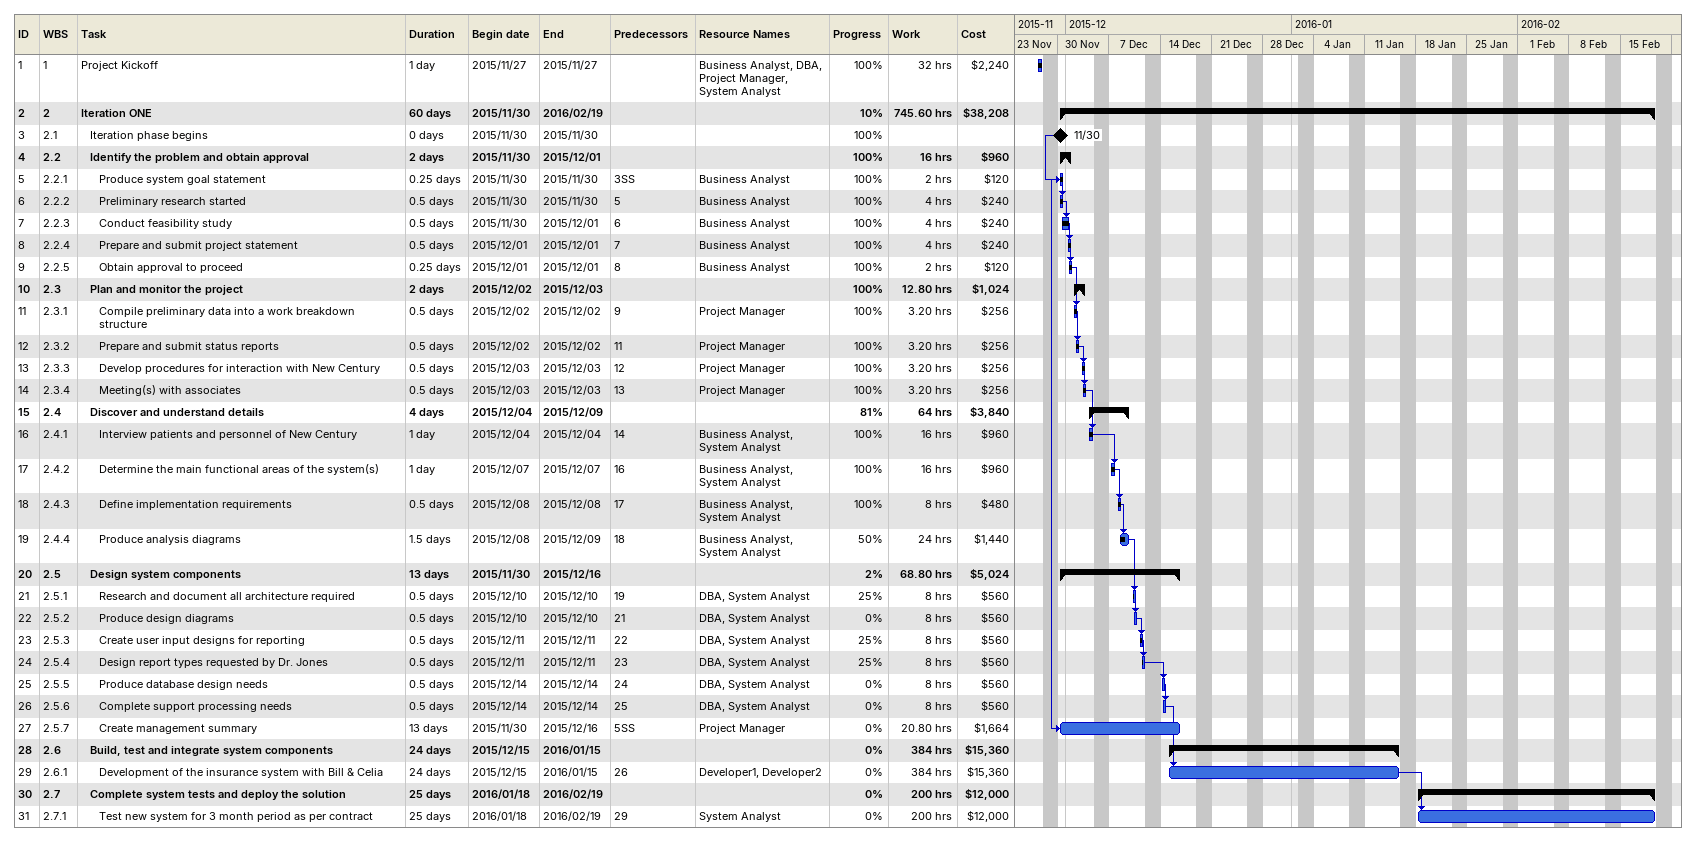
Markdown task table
| ID | WBS | Task | Duration | Start | Finish | Predecessors | Resources | % complete | Work (h) | Cost ($) |
|---|---|---|---|---|---|---|---|---|---|---|
| 1 | 1 | Project Kickoff | 1d | 2015-11-27 | 2015-11-27 |  | Business Analyst, DBA, Project Manager, System Analyst | 100 | 32 | 2240 |
| 2 | 2 | **Iteration ONE** | 60d | 2015-11-30 | 2016-02-19 |  |  | 10 | 745.60 | 38208 |
| 3 | 2.1 | Iteration phase begins | 0d | 2015-11-30 | 2015-11-30 |  |  | 100 |  |  |
| 4 | 2.2 | **Identify the problem and obtain approval** | 2d | 2015-11-30 | 2015-12-01 |  |  | 100 | 16 | 960 |
| 5 | 2.2.1 | Produce system goal statement | 0.25d | 2015-11-30 | 2015-11-30 | 3SS | Business Analyst | 100 | 2 | 120 |
| 6 | 2.2.2 | Preliminary research started | 0.5d | 2015-11-30 | 2015-11-30 | 5 | Business Analyst | 100 | 4 | 240 |
| 7 | 2.2.3 | Conduct feasibility study | 0.5d | 2015-11-30 | 2015-12-01 | 6 | Business Analyst | 100 | 4 | 240 |
| 8 | 2.2.4 | Prepare and submit project statement | 0.5d | 2015-12-01 | 2015-12-01 | 7 | Business Analyst | 100 | 4 | 240 |
| 9 | 2.2.5 | Obtain approval to proceed | 0.25d | 2015-12-01 | 2015-12-01 | 8 | Business Analyst | 100 | 2 | 120 |
| 10 | 2.3 | **Plan and monitor the project** | 2d | 2015-12-02 | 2015-12-03 |  |  | 100 | 12.80 | 1024 |
| 11 | 2.3.1 | Compile preliminary data into a work breakdown structure | 0.5d | 2015-12-02 | 2015-12-02 | 9 | Project Manager | 100 | 3.20 | 256 |
| 12 | 2.3.2 | Prepare and submit status reports | 0.5d | 2015-12-02 | 2015-12-02 | 11 | Project Manager | 100 | 3.20 | 256 |
| 13 | 2.3.3 | Develop procedures for interaction with New Century | 0.5d | 2015-12-03 | 2015-12-03 | 12 | Project Manager | 100 | 3.20 | 256 |
| 14 | 2.3.4 | Meeting(s) with associates | 0.5d | 2015-12-03 | 2015-12-03 | 13 | Project Manager | 100 | 3.20 | 256 |
| 15 | 2.4 | **Discover and understand details** | 4d | 2015-12-04 | 2015-12-09 |  |  | 81 | 64 | 3840 |
| 16 | 2.4.1 | Interview patients and personnel of New Century | 1d | 2015-12-04 | 2015-12-04 | 14 | Business Analyst, System Analyst | 100 | 16 | 960 |
| 17 | 2.4.2 | Determine the main functional areas of the system(s) | 1d | 2015-12-07 | 2015-12-07 | 16 | Business Analyst, System Analyst | 100 | 16 | 960 |
| 18 | 2.4.3 | Define implementation requirements | 0.5d | 2015-12-08 | 2015-12-08 | 17 | Business Analyst, System Analyst | 100 | 8 | 480 |
| 19 | 2.4.4 | Produce analysis diagrams | 1.5d | 2015-12-08 | 2015-12-09 | 18 | Business Analyst, System Analyst | 50 | 24 | 1440 |
| 20 | 2.5 | **Design system components** | 13d | 2015-11-30 | 2015-12-16 |  |  | 2 | 68.80 | 5024 |
| 21 | 2.5.1 | Research and document all architecture required | 0.5d | 2015-12-10 | 2015-12-10 | 19 | DBA, System Analyst | 25 | 8 | 560 |
| 22 | 2.5.2 | Produce design diagrams | 0.5d | 2015-12-10 | 2015-12-10 | 21 | DBA, System Analyst | 0 | 8 | 560 |
| 23 | 2.5.3 | Create user input designs for reporting | 0.5d | 2015-12-11 | 2015-12-11 | 22 | DBA, System Analyst | 25 | 8 | 560 |
| 24 | 2.5.4 | Design report types requested by Dr. Jones | 0.5d | 2015-12-11 | 2015-12-11 | 23 | DBA, System Analyst | 25 | 8 | 560 |
| 25 | 2.5.5 | Produce database design needs | 0.5d | 2015-12-14 | 2015-12-14 | 24 | DBA, System Analyst | 0 | 8 | 560 |
| 26 | 2.5.6 | Complete support processing needs | 0.5d | 2015-12-14 | 2015-12-14 | 25 | DBA, System Analyst | 0 | 8 | 560 |
| 27 | 2.5.7 | Create management summary | 13d | 2015-11-30 | 2015-12-16 | 5SS | Project Manager | 0 | 20.80 | 1664 |
| 28 | 2.6 | **Build, test and integrate system components** | 24d | 2015-12-15 | 2016-01-15 |  |  | 0 | 384 | 15360 |
| 29 | 2.6.1 | Development of the insurance system with Bill & Celia | 24d | 2015-12-15 | 2016-01-15 | 26 | Developer1, Developer2 | 0 | 384 | 15360 |
| 30 | 2.7 | **Complete system tests and deploy the solution** | 25d | 2016-01-18 | 2016-02-19 |  |  | 0 | 200 | 12000 |
| 31 | 2.7.1 | Test new system for 3 month period as per contract | 25d | 2016-01-18 | 2016-02-19 | 29 | System Analyst | 0 | 200 | 12000 |
